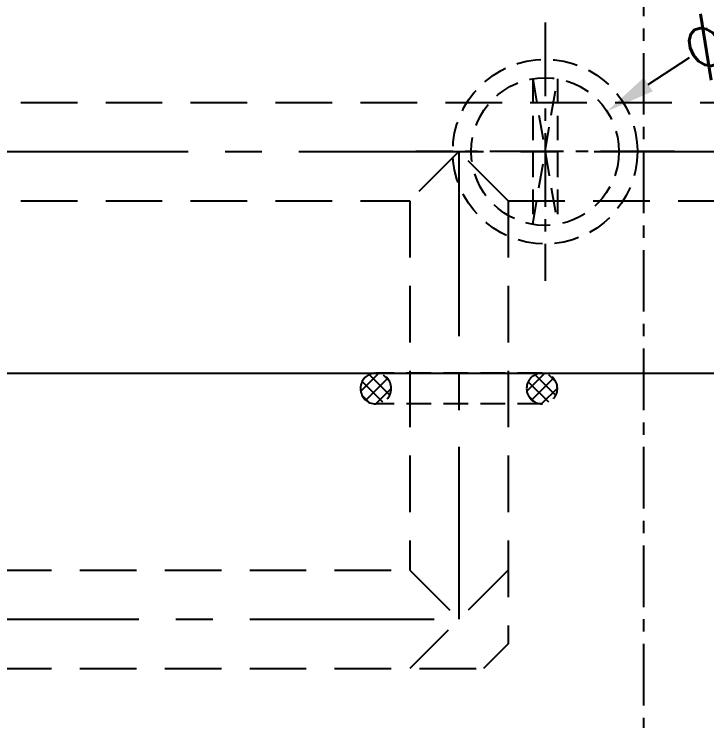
# Model space of a CAD drawing. Header units: millimetres. Extents: x 23075 to 24509, y -21593 to -20579.
# Drawn here: x 23721 to 23777.3, y -21339.9 to -21282.5 of the extents above; entities that cross this region are included whole.
import ezdxf

# ---------------------------------------------------------------- set-up
doc = ezdxf.new("R2010")
doc.units = ezdxf.units.MM
doc.header["$LTSCALE"] = 8
for name, pattern in [('CENTER', [2, 1.25, -0.25, 0.25, -0.25]), ('CENTER2', [1.125, 0.75, -0.125, 0.125, -0.125]), ('HIDDEN', [0.375, 0.25, -0.125])]:
    doc.linetypes.add(name, pattern=pattern)
doc.layers.get('DEFPOINTS').update_dxf_attribs({"color": 6})
doc.layers.add('Cav-cor', color=30, linetype='Continuous')
doc.layers.add('WT', color=4, linetype='Continuous')
doc.layers.add('dim', color=3, linetype='Continuous', lineweight=15)
doc.styles.get("Standard").update_dxf_attribs({"font": 'txt.shx', "width": 0.8, "bigfont": 'chineset.shx'})
doc.dimstyles.new('ISO-25', dxfattribs={"dimtxt": 5, "dimasz": 4, "dimexe": 0.3, "dimexo": 0.3, "dimtad": 0, "dimzin": 1, "dimdsep": 46, "dimtxsty": 'Standard', "dimcen": 0, "dimclrd": 3, "dimclre": 3, "dimclrt": 3, "dimazin": 0, "dimtfac": 1, "dimtofl": 0, "dimtmove": 0, "dimatfit": 0, "dimfxl": 0, "dimarcsym": 0})

# ---------------------------------------------------------------- blocks, each defined once
blk = doc.blocks.new('20150513.134757')
at = {"layer": 'WT', "linetype": 'HIDDEN'}
h = blk.add_hatch(dxfattribs=at)
h.set_pattern_fill('ANSI37', color=125, scale=0.25, angle=180, style=0)
h.set_pattern_definition([(135, (36119.48756, -17509.4995), (0.561266008, 0.561266008), []), (45, (36119.48756, -17509.4995), (0.561266008, -0.561266008), [])])
h.paths.add_polyline_path([(-8, 1.25, -1), (-5.5, 1.25, -1)])
h.paths.add_polyline_path([(5.5, 1.25, -1), (8, 1.25, -1)])
at = {"layer": 'WT', "color": 125, "linetype": 'HIDDEN'}
for p, q in [((-6.75, 2.5), (6.75, 2.5)), ((-6.75, 0), (6.75, 0))]:
    blk.add_line(p, q, dxfattribs=at)
for centre in [(-6.75, 1.25), (6.75, 1.25)]:
    blk.add_circle(centre, 1.25, dxfattribs=at)
blk = doc.blocks.new('20160901.115006')
at = {"layer": 'WT', "color": 125, "linetype": 'CENTER2'}
for p, q in [((0, 10.5), (0, -10.5)), ((10.5, 0), (-10.5, 0))]:
    blk.add_line(p, q, dxfattribs=at)
at = {"layer": 'WT', "color": 125, "linetype": 'HIDDEN'}
for p, q in [((-1, 5.916), (-1, -5.916)), ((-1, 5.916), (1, -5.916)), ((-1, -5.916), (1, 5.916)), ((1, 5.916), (1, -5.916))]:
    blk.add_line(p, q, dxfattribs=at)
for radius in [7.5, 6]:
    blk.add_circle((0, 0), radius, dxfattribs=at)
blk = doc.blocks.new('*D28283')
at = {"layer": 'DEFPOINTS', "color": 0}
for p in [(23769.186, -21290.346), (23759.127, -21296.891)]:
    blk.add_point(p, dxfattribs=at)
at = {"layer": 'dim', "color": 3, "lineweight": -2}
blk.add_line((23772.538, -21288.165), (23775.891, -21285.983), dxfattribs=at)
at = {"layer": 'dim', "color": 3}
blk.add_solid([(23772.175, -21287.606), (23772.902, -21288.723), (23769.186, -21290.346)], dxfattribs=at)
at = {"layer": 'dim', "color": 3, "insert": (23783.679, -21280.916), "char_height": 5, "attachment_point": 5, "rotation": 33.05066}
blk.add_mtext('%%c12.00', dxfattribs=at)

msp = doc.modelspace()

# ---------------------------------------------------------------- linework, layer by layer
at = {"linetype": 'CENTER', "ltscale": 0.5}
msp.add_line((23772.156, -21165.618), (23772.156, -21531.618), dxfattribs=at)
at = {"layer": 'Cav-cor', "color": 241}
msp.add_line((23672.156, -21311.618), (23872.156, -21311.618), dxfattribs=at)
at = {"layer": 'WT', "color": 125, "linetype": 'HIDDEN', "ltscale": 2.3}
for p, q in [((23680.156, -21289.618), (23864.156, -21289.618)), ((23757.156, -21293.618), (23753.156, -21297.618)), ((23761.156, -21297.618), (23757.156, -21293.618)), ((23680.156, -21297.618), (23753.156, -21297.618)), ((23753.156, -21297.618), (23753.156, -21327.618)), ((23761.156, -21297.618), (23761.156, -21333.618)), ((23761.156, -21297.618), (23783.156, -21297.618)), ((23602.156, -21327.618), (23753.156, -21327.618)), ((23753.156, -21327.618), (23757.156, -21331.618)), ((23761.156, -21327.618), (23753.156, -21335.618)), ((23761.156, -21333.618), (23759.156, -21335.618)), ((23602.156, -21335.618), (23759.156, -21335.618))]:
    msp.add_line(p, q, dxfattribs=at)
at = {"layer": 'WT', "color": 125, "linetype": 'CENTER', "ltscale": 1.5}
for p, q in [((23672.156, -21293.618), (23872.156, -21293.618)), ((23757.156, -21293.618), (23757.156, -21331.618)), ((23572.156, -21331.618), (23757.156, -21331.618))]:
    msp.add_line(p, q, dxfattribs=at)

# ---------------------------------------------------------------- block references
at = {"layer": 'WT'}
msp.add_blockref('20160901.115006', (23764.156, -21293.618), dxfattribs=at)
at = {"layer": 'WT', "color": 125, "linetype": 'HIDDEN', "ltscale": 2.3, "xscale": -1}
msp.add_blockref('20150513.134757', (23757.156, -21314.118), dxfattribs=at)

# ---------------------------------------------------------------- dimensions: what is measured, and where the dimension line sits
at = {"layer": 'dim'}
dim = msp.add_diameter_dim_2p(p1=(23759.127, -21296.891), p2=(23769.186, -21290.346), dimstyle='ISO-25', dxfattribs=at)
dim.commit()
dim.dimension.update_dxf_attribs({"geometry": '*D28283', "text_midpoint": (23783.679, -21280.916)})

doc.saveas('drawing.dxf')
